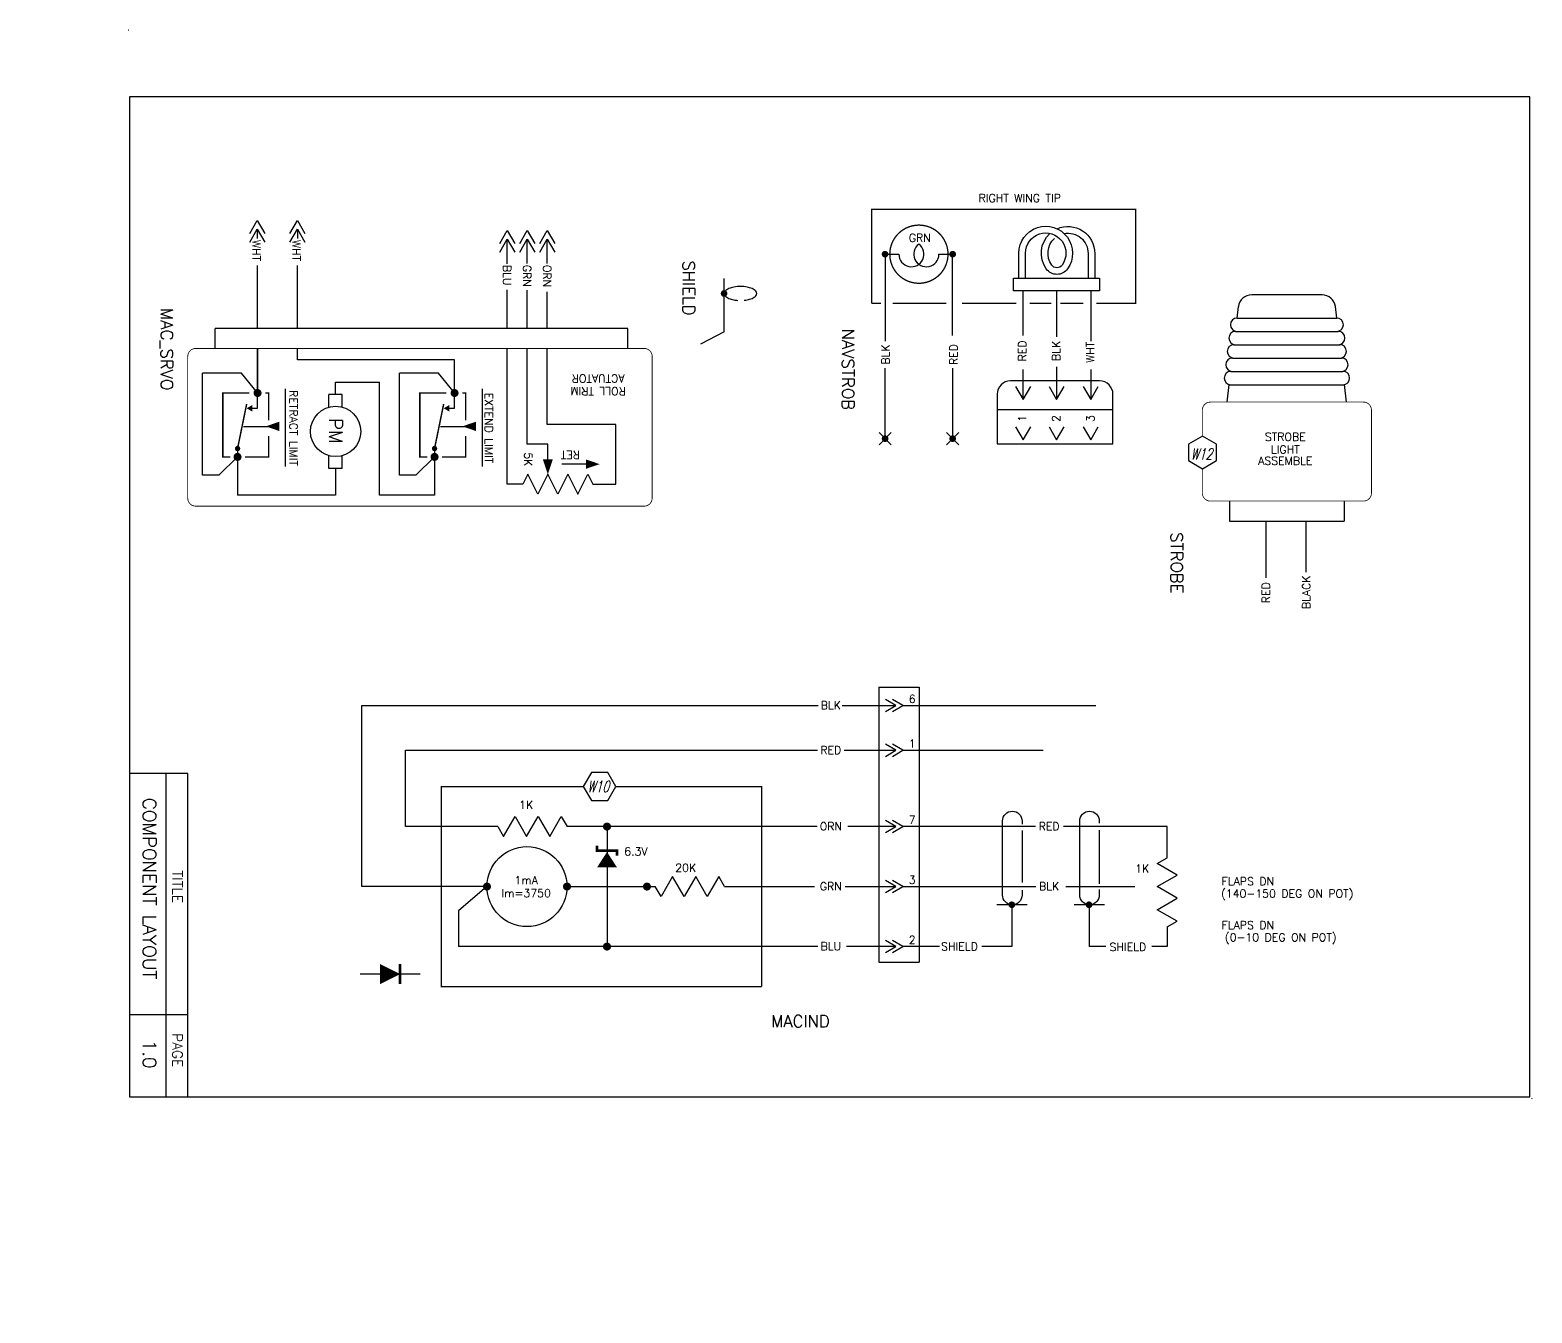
# Model space of a CAD drawing. Extents: x -55 to 73, y -33 to 52.
# Drawn here: x 17.4 to 28.66, y 0.21 to 9.84 of the extents above; entities that cross this region are included whole.
import ezdxf
from ezdxf.enums import TextEntityAlignment as Align

# ---------------------------------------------------------------- set-up
doc = ezdxf.new("R2010")
doc.units = 0
doc.layers.get('0').update_dxf_attribs({"linetype": 'CONTINUOUS'})
doc.styles.get("Standard").update_dxf_attribs({"font": 'romans.shx'})

# ---------------------------------------------------------------- blocks, each defined once
blk = doc.blocks.new('BORDER')
at = {"color": 0}
for p, q in [((0.4431350173138782, -5.575316360104772), (0.005000000000009663, -5.575316360104772)), ((0.2807598531354358, -8.000000000000007), (0.2807598531354358, -5.575316360104772)), ((0.4431350173138782, -8.000000000000007), (0.4431350173138782, -5.575316360104772)), ((0.4431350173138782, -7.38513134758098), (0.005000000000009663, -7.38513134758098))]:
    blk.add_line(p, q, dxfattribs=at)
blk.add_lwpolyline([(0.005000000000009663, -8), (10.50500000000001, -8), (10.50500000000001, -0.5), (0.005000000000009663, -0.5)], close=True, dxfattribs=at)
for centre in [(0, 0), (10.51969840053044, -8.015835172557829)]:
    blk.add_circle(centre, 0.001, dxfattribs=at)
for s, height, p in [('COMPONENT LAYOUT', 0.1, (0.1060892716318449, -6.439835300963637)), ('TITLE', 0.07499951999992503, (0.3275099500569922, -6.425061301065867)), ('TITLE', 0.07499951999992503, (0.3275099500569922, -6.425061301065867)), ('PAGE', 0.07499951999992503, (0.3275099500569922, -7.651303292580351)), ('PAGE', 0.07499951999992503, (0.3275099500569922, -7.651303292580351)), ('1.0', 0.1, (0.1060892716318449, -7.680851292375891))]:
    blk.add_text(s, height=height, rotation=270, dxfattribs=at).set_placement(p, align=Align.CENTER)
blk = doc.blocks.new('DIODE')
at = {"color": 0}
blk.add_line((5.399999999999999, 6.6), (5.399999999999999, 6.149999999999999), dxfattribs=at)
at = {"color": 0, "const_width": 0.02}
blk.add_lwpolyline([(5.475, 6.45), (5.325, 6.45)], dxfattribs=at)
at = {"color": 0}
blk.add_lwpolyline([(5.399999999999999, 6.45, 0, 0.15, 0), (5.399999999999999, 6.3, 0.15, 0.15, 0)], format="xyseb", dxfattribs=at)
blk = doc.blocks.new('STROBE')
at = {"color": 0}
for p, q in [((-1.523834366232364, 0.3734401055517829), (-1.609607087092321, 0.3633578178154568)), ((-1.523834366232371, -0.3734401055517811), (-1.523834366232371, 0.3734401055517829)), ((-1.42383436623237, -0.3851947609191786), (-1.42383436623237, 0.3851947609191804)), ((-1.323834366232369, -0.3969494162865761), (-1.323834366232362, 0.3969494162865779)), ((-1.223834366232367, -0.4087040716539736), (-1.22383436623236, 0.4087040716539754)), ((-1.123834366232366, -0.4204587270213729), (-1.123834366232366, 0.4204587270213747)), ((-0.8932174653318654, 0.4475669489412013), (-1.025197254175652, 0.4320531796079958)), ((-1.023834366232364, -0.4322133823887704), (-1.023834366232364, 0.4322133823887704)), ((-0.1506912983845154, 0.4297002330757351), (0, 0.4297002330757351)), ((0, -0.4297002330757351), (0, 0.4297002330757351)), ((-1.697932807914178, 0.2640415995745755), (-1.697932807914185, -0.2640415995745684)), ((0, 0.1423706231961752), (0.3819557911717695, 0.1423706231961752)), ((0, -0.1576293768038219), (0.4244673220580495, -0.1576293768038219)), ((-1.523834366232364, -0.3734401055517758), (-1.609607087092321, -0.3633578178154497)), ((-0.8932174653318654, -0.4475669489411942), (-1.025197254175652, -0.4320531796079887)), ((-0.1506912983845154, -0.4297002330757351), (0, -0.4297002330757351))]:
    blk.add_line(p, q, dxfattribs=at)
at = {"color": 0, "const_width": 0.006}
for points in [[(-0.3943262738458557, -0.6340034664743328), (-0.2106912983845177, -0.6340034664743328, 0.414213562373095), (-0.1506912983845154, -0.5740034664743376), (-0.1506912983845154, 0.5740034664743447, 0.414213562373095), (-0.2106912983845177, 0.634003466474347), (-0.8332174653318631, 0.634003466474347, 0.4142135623730955), (-0.8932174653318654, 0.5740034664743447), (-0.8932174653318725, -0.5740034664743376, 0.414213562373095), (-0.8332174653318702, -0.6340034664743328)], [(-0.8332174653318702, -0.6340034664743328), (-0.6369941916512332, -0.6340034664743328, 0.414213562373095)]]:
    blk.add_lwpolyline(points, format="xyb", dxfattribs=at)
at = {"color": 0}
blk.add_lwpolyline([(-0.4547678215449551, -0.7386912979772688), (-0.3938754103413586, -0.6332225479772688), (-0.4547678215449551, -0.5277537979772688), (-0.5765526439521409, -0.5277537979772688), (-0.6374450551557302, -0.6332225479772688), (-0.5765526439521409, -0.7386912979772688)], close=True, dxfattribs=at)
for centre, radius, start, end in [((-1.173834366232363, 0.4087040716539754), 0.04999999999999716, 0, 180), ((-1.073834366232362, 0.4204587270213747), 0.05000000000000071, 0, 180), ((-1.597932807914177, 0.2640415995745737), 0.1, 96.70415683526257, 179.9999999999993), ((-1.473834366232367, 0.3734401055517829), 0.05000000000000071, 0, 180), ((-1.373834366232366, 0.3851947609191804), 0.05000000000000426, 0, 180), ((-1.273834366232364, 0.3969494162865779), 0.05000000000000071, 0, 180), ((-1.597932807914184, -0.2640415995745684), 0.1, 180, 263.2958431647373), ((-1.473834366232367, -0.3734401055517758), 0.05000000000000071, 180, 0), ((-1.373834366232366, -0.3851947609191733), 0.05000000000000426, 180, 0), ((-1.273834366232364, -0.3969494162865708), 0.05000000000000071, 180, 0), ((-1.173834366232363, -0.4087040716539683), 0.04999999999999716, 180, 0), ((-1.073834366232362, -0.4204587270213676), 0.05000000000000071, 180, 0)]:
    blk.add_arc(centre, radius, start, end, dxfattribs=at)
for s, rotation, p in [('STROBE', 90, (-0.6027676856533759, -0.01209297702229861)), ('ASSEMBLE', 90, (-0.4230853200616025, -0.01209297702229861)), ('BLACK', 180, (0.5337203435328988, 0.1753303615252779)), ('LIGHT', 90, (-0.5076417273989051, -0.01209297702229861)), ('RED', 180, (0.536622434084336, -0.127197311120101))]:
    blk.add_text(s, height=0.05999999999994, rotation=rotation, dxfattribs=at).set_placement(p, align=Align.CENTER)
at = {"color": 0, "oblique": 15, "width": 0.7}
blk.add_text('W12', height=0.08437499999999999, rotation=90, dxfattribs=at).set_placement((-0.4615086747278525, -0.6406381761055968), align=Align.CENTER)
blk = doc.blocks.new('DOT')
at = {"color": 0, "const_width": 0.025}
blk.add_lwpolyline([(-0.01250000000000018, 0, 1), (0.01250000000000018, 0, 1)], format="xyb", close=True, dxfattribs=at)
blk = doc.blocks.new('SPLICE')
at = {"color": 0}
for p, q in [((-0.04540863766729331, -0.04540863766729331), (0.04540863766729686, 0.04540863766729331)), ((0.04540863766729331, -0.04540863766730041), (-0.04540863766729331, 0.04540863766729331))]:
    blk.add_line(p, q, dxfattribs=at)
blk.add_blockref('DOT', (0, 0), dxfattribs=at)
blk = doc.blocks.new('NAVSTROB')
at = {"color": 0}
for p, q in [((-0.3819640714716463, 0.5853658468042937), (-0.260978619246842, 0.5853658468042937)), ((-0.3642937189595443, 0.5853658468042937), (-0.3642937189595443, -0.0675288630159443)), ((0.03964779359852955, 0.5853658468042937), (0.1665310427504529, 0.5853658468042937)), ((0.1424422284262477, -0.02428113143685096), (0.1424422284262477, 0.5853658468042937)), ((0.5994491960833592, 0.3102767749797906), (0.5994491960833592, 0.4050459690793673)), ((0.5994491960833592, 0.4050459690793673), (1.243329182981373, 0.4050459690793673)), ((1.243329182981373, 0.4050459690793673), (1.243329182981373, 0.3102767749797906)), ((1.243329182981373, 0.3102767749797906), (0.5994491960833592, 0.3102767749797906)), ((0.6713148960093811, -0.02428113143685806), (0.6713148960093811, 0.3102767749797906)), ((0.9213891895323663, 0.3102767749797906), (0.9213891895323663, -0.03485733637384669)), ((1.178050843395173, 0.3102767749797906), (1.178050843395173, -0.0675288630159443)), ((-0.3642937189595443, -0.7940100168328126), (-0.3642937189595443, -0.2688992801759085)), ((0.1424422284262477, -0.2688992801759085), (0.1424422284262477, -0.7940100168328126)), ((0.6713148960093811, -0.5047382942765708), (0.6713148960093811, -0.2803398224651659)), ((0.9213891895323663, -0.2607830379572746), (0.9213891895323663, -0.5047382942765637)), ((1.178050843395173, -0.2803398224651659), (1.178050843395173, -0.5047382942765637)), ((1.244176570359453, -0.3650564386880859), (0.5759738985755476, -0.365056438688093)), ((0.6148579528558749, -0.4069520002946589), (0.6713148960093811, -0.5047382942765637)), ((0.6713148960093811, -0.5047382942765637), (0.7277718391628945, -0.4069520002946589)), ((0.86493224637886, -0.4069520002946589), (0.9213891895323663, -0.5047382942765637)), ((0.9213891895323663, -0.5047382942765637), (0.9778461326858796, -0.4069520002946589)), ((1.121593900241667, -0.4069520002946589), (1.178050843395173, -0.5047382942765637)), ((1.178050843395173, -0.5047382942765637), (1.234507786548686, -0.4069520002946589)), ((0.4759738985755497, -0.4650564386880944), (0.4759738985755497, -0.8377625220011211)), ((1.344176570359455, -0.8377625220011211), (1.344176570359455, -0.4650564386880873)), ((0.4759738985755497, -0.580554800198442), (1.344176570359455, -0.5805548001984349)), ((0.6148579528558749, -0.7083997028119455), (0.6713148960093811, -0.8061859967938503)), ((0.6713148960093811, -0.8061859967938503), (0.7277718391628945, -0.7083997028119455)), ((0.86493224637886, -0.7083997028119455), (0.9213891895323663, -0.8061859967938503)), ((0.9213891895323663, -0.8061859967938503), (0.9778461326858796, -0.7083997028119455)), ((1.121593900241667, -0.7083997028119455), (1.178050843395173, -0.8061859967938503)), ((1.178050843395173, -0.8061859967938503), (1.234507786548686, -0.7083997028119455)), ((0.4759738985755497, -0.8377625220011211), (1.344176570359455, -0.8377625220011211))]:
    blk.add_line(p, q, dxfattribs=at)
at = {"color": 0, "const_width": 0.01}
for points in [[(-0.4636989422977607, 0.2176455623553366), (-0.4636989422977571, 0.9211216736067414), (0.2035858032159013, 0.9211216736067378)], [(0.1900459542726836, 0.9211216736067378), (1.513494963326217, 0.9211216736067414), (1.513494963326217, 0.2176455623553366), (1.220259289205341, 0.2176455623553366)], [(-0.3952774688826679, 0.2176455623553366), (-0.4636989422977607, 0.2176455623553366)], [(0.09424239594011397, 0.2176455623553366), (-0.3081955936271044, 0.2176455623553366)], [(0.6196151475168925, 0.2176455623553366), (0.2113960465927462, 0.2176455623553366)], [(0.7195147284955148, 0.2176455623553366), (0.8821590802677655, 0.2176455623553366)], [(0.9492224681928043, 0.2176455623553366), (1.121952718062733, 0.2176455623553366)]]:
    blk.add_lwpolyline(points, dxfattribs=at)
blk.add_lwpolyline([(-0.3288816520159585, 0.5863561586445769, -451.7547725166535), (-0.3288818665042967, 0.5844239827918969, -451.7547725166535)], format="xyb", dxfattribs=at)
at = {"color": 0}
for points in [[(0.6388543813845509, 0.4050459690793673), (0.6388543813845509, 0.5931568743913402, -1.373124165104688), (1.003691354066635, 0.4755228714056869, -0.5260965922312084), (0.8445739281759366, 0.4755231600296739, -0.3787637264782789), (0.8711763465967586, 0.7397454298675186, -0.3787637264782789)], [(0.9255120671309278, 0.7755937691448906, -0.5464792044663822), (1.207669603421859, 0.5906582368896238), (1.207669603421859, 0.4050459690793673)], [(0.688854381384548, 0.4050459690793673), (0.688854381384548, 0.5931568743913473, -1.375989276215142), (0.9627566958141962, 0.5042427836526286, -0.5327091809051101), (0.8855087848133714, 0.5042427836525931, -0.3799039203592054), (0.9051234208589953, 0.7030358105691121)], [(0.9779101292805983, 0.7401302908023979, -0.4763743580455259), (1.157669603421862, 0.5909170719345269), (1.157669603421855, 0.4050459690793673)]]:
    blk.add_lwpolyline(points, format="xyb", dxfattribs=at)
for centre, radius, start, end in [((-0.1666944836317903, 0.5853658468042937), 0.09428413561505167, 180, 53.54026880386996), ((-0.05463634201652212, 0.5853658468042937), 0.09428413561505167, 126.4597311961283, 0), ((0.5759738985755476, -0.4650564386880944), 0.1, 90, 180), ((1.244176570359453, -0.4650564386880873), 0.1, 0, 90)]:
    blk.add_arc(centre, radius, start, end, dxfattribs=at)
at = {"color": 0, "xscale": -1}
for p in [(-0.3642937189595443, 0.5853658468042937), (0.1424422284262477, 0.5853658468042937)]:
    blk.add_blockref('DOT', p, dxfattribs=at)
at = {"color": 0}
for p in [(-0.3642937189595443, -0.7985280524070646), (0.1424422284262477, -0.7985280524070664)]:
    blk.add_blockref('SPLICE', p, dxfattribs=at)
for s, p in [('RIGHT WING TIP', (0.6454933017183393, 0.9761363070805515)), ('GRN', (-0.103709935405778, 0.677933398359297))]:
    blk.add_text(s, height=0.06, dxfattribs=at).set_placement(p, align=Align.CENTER)
for s, p in [('BLK', (-0.3303402058362863, -0.1676537662603472)), ('RED', (0.1795042056825942, -0.1676537662603472)), ('RED', (0.6947421858572405, -0.1403067430901643)), ('BLK', (0.9482573660181437, -0.1403067430901643)), ('WHT', (1.203920363107702, -0.1511012327239385)), ('1', (0.6947421858572405, -0.6477706266467962)), ('2', (0.9482573660181437, -0.6477706266467962)), ('3', (1.205245356866179, -0.6477706266467962))]:
    blk.add_text(s, height=0.06, rotation=90, dxfattribs=at).set_placement(p, align=Align.CENTER)
blk = doc.blocks.new('SHIELD')
at = {"color": 0}
for q in [(-0.1237203663499571, -0.1227555481135596), (0.3686200748313251, -0.3000000000000007)]:
    blk.add_line((0.2756383959294642, -0.1227555481135596), q, dxfattribs=at)
for points in [[(0.04011884304580704, 0.02845572489014003, 0.0188917177032978), (0.03715523008085242, 0.04995311296443461, 0.05710957280974303), (0.026204602996037, 0.08680128049936897, 0.09952753373615131), (0.006294133358093035, 0.115819149927745, 0.1951803083903468), (-0.01079814840154114, 0.1227555481135596, 0.1951803083902917), (-0.02789043016117176, 0.1158191499277486, 0.0995275337361641), (-0.04780089979911928, 0.08680128049936897, 0.05710957280970382), (-0.0587515268839347, 0.04995311296444527, 0.04372148515980729), (-0.06312794127311605, 0, 0.04372148515981659)], [(-0.06312794127311605, 0, 0.04372148515981659), (-0.0587515268839347, -0.04995311296443461, 0.05710957280974344), (-0.04780089979911928, -0.08680128049936897, 0.09952753373611424), (-0.02789043016117354, -0.1158191499277521, 0.1951803083901803), (-0.01079814840154114, -0.1227555481135596, 0.1951803083902165), (0.006294133358096587, -0.1158191499277486, 0.09952753373608002), (0.026204602996037, -0.08680128049936897, 0.05710957280973442), (0.0371552300808542, -0.04995311296443106, 0.02458928322696809), (0.04069282824992726, -0.02193713264331976, 0.04372148515981659)]]:
    blk.add_lwpolyline(points, format="xyb", dxfattribs=at)
blk.add_blockref('DOT', (-0.01079814840154114, -0.1227555481135596), dxfattribs=at)
blk = doc.blocks.new('MACIND')
at = {"color": 0}
for p, q in [((2.079173845198568, 2.246807296857678), (2.079173845198568, 0.1837066368872904)), ((2.079173845198568, 2.246807296857678), (2.381032331475684, 2.246807296857678)), ((2.206630602482289, 2.107382699548966), (2.128401567296766, 2.152548254071773)), ((2.258706331170906, 2.107382699548966), (2.180477295985384, 2.152548254071773)), ((2.381032331475684, 2.246807296857678), (2.381032331475684, 0.1837066368872904)), ((-1.796918376959397, 0.7500000000000018), (-1.7969183769594, 2.107382699548968)), ((-1.7969183769594, 2.107382699548968), (1.623155264321852, 2.107382699548966)), ((1.804506379413183, 2.107382699548966), (2.206630602482289, 2.107382699548966)), ((2.128401567296766, 2.062217145026159), (2.206630602482289, 2.107382699548966)), ((2.180477295985384, 2.062217145026159), (2.258706331170906, 2.107382699548966)), ((2.258706331170899, 2.107382699548966), (3.705401705659849, 2.107382699548968)), ((2.206630602482289, 1.772083858350713), (2.128401567296766, 1.817249412873521)), ((2.258706331170906, 1.772083858350713), (2.180477295985384, 1.817249412873521)), ((-1.470921005128336, 1.199999999999999), (-1.470921005128336, 1.772083858350713)), ((-1.470921005128336, 1.772083858350713), (1.619255240341392, 1.772083858350713)), ((1.818156463344788, 1.772083858350713), (2.206630602482285, 1.772083858350713)), ((2.128401567296766, 1.726918303827906), (2.206630602482289, 1.772083858350713)), ((2.180477295985384, 1.726918303827906), (2.258706331170906, 1.772083858350713)), ((2.258706331170902, 1.772083858350713), (3.312287227863571, 1.772083858350713)), ((-0.7351813821757496, 1.125000749999998), (-0.6485797078227087, 1.274999249999999)), ((-0.6485797078227087, 1.274999249999999), (-0.5619780334696713, 1.125000749999998)), ((-0.5619780334696713, 1.125000749999998), (-0.475376359116634, 1.274999249999999)), ((-0.475376359116634, 1.274999249999999), (-0.3887746847635931, 1.125000749999998)), ((-0.3887746847635931, 1.125000749999998), (-0.3021730104105522, 1.274999249999999)), ((-0.3021730104105522, 1.274999249999999), (-0.2588721732340353, 1.199999999999999)), ((2.206630602482289, 1.199999999999998), (2.128401567296766, 1.245165554522805)), ((2.258706331170906, 1.199999999999998), (2.180477295985384, 1.245165554522805)), ((-0.77848221935227, 1.199999999999999), (-1.470921005128336, 1.199999999999999)), ((-0.77848221935227, 1.199999999999999), (-0.7351813821757496, 1.125000749999998)), ((1.615972323861918, 1.199999999999998), (-0.2588721732340353, 1.199999999999998)), ((0.04104439513254476, 1.199999999999998), (0.04104439513254832, 0.2999999999999989)), ((2.206630602482292, 1.199999999999999), (1.846587637398219, 1.199999999999998)), ((2.128401567296766, 1.15483444547719), (2.206630602482289, 1.199999999999998)), ((2.180477295985384, 1.15483444547719), (2.258706331170906, 1.199999999999998)), ((3.25307762887121, 1.199999999999999), (2.258706331170909, 1.199999999999999)), ((4.241659513539872, 1.199999999999998), (3.464257600489574, 1.199999999999998)), ((4.241659513539869, 0.9665041858825951), (4.241659513539872, 1.199999999999998)), ((4.166660263539871, 0.9232033487060747), (4.241659513539869, 0.9665041858825951)), ((4.31665876353987, 0.8366016743530373), (4.166660263539871, 0.9232033487060747)), ((0.5326499502941608, 0.8249992500000012), (0.4460482759411235, 0.6750007500000006)), ((0.6192516246471982, 0.6750007500000006), (0.5326499502941608, 0.8249992500000012)), ((0.7058532990002391, 0.8249992500000012), (0.6192516246471982, 0.6750007500000006)), ((0.79245497335328, 0.6750007500000006), (0.7058532990002391, 0.8249992500000012)), ((0.8790566477063173, 0.8249992500000012), (0.79245497335328, 0.6750007500000006)), ((0.9223574848828378, 0.75), (0.8790566477063173, 0.8249992500000012)), ((2.206630602482289, 0.75), (2.128401567296766, 0.7951655545228071)), ((2.258706331170906, 0.75), (2.180477295985384, 0.7951655545228071)), ((4.166660263539871, 0.75), (4.31665876353987, 0.8366016743530373)), ((-0.8589556048674609, 0.75), (-1.796918376959397, 0.7500000000000018)), ((-0.8589556048674609, 0.75), (-1.073339914162997, 0.5678174090385912)), ((-0.2589556048674595, 0.75), (0.4027474387646031, 0.75)), ((0.4460482759411235, 0.6750007500000006), (0.4027474387646031, 0.75)), ((0.9223574848828378, 0.75), (1.597146583981402, 0.75)), ((1.827761897517707, 0.75), (2.206630602482289, 0.75)), ((2.128401567296766, 0.7048344454771929), (2.206630602482289, 0.75)), ((2.180477295985384, 0.7048344454771929), (2.258706331170906, 0.75)), ((2.258706331170906, 0.75), (3.257301228303579, 0.75)), ((3.481151998219044, 0.75), (3.999027142470279, 0.75)), ((4.31665876353987, 0.6633983256469591), (4.166660263539871, 0.75)), ((-1.073339914162997, 0.5678174090385912), (-1.073339914162997, 0.2999999999999989)), ((3.191793267940081, 0.6135554962475762), (2.96409263051142, 0.6135554962475762)), ((3.0763584187197, 0.6135554962475762), (3.0763584187197, 0.2999999999999972)), ((3.7704263901744, 0.6135554962475762), (3.542725752745739, 0.6135554962475762)), ((3.654991540954018, 0.6135554962475762), (3.654991540954018, 0.2999999999999972)), ((4.166660263539871, 0.5767966512939182), (4.31665876353987, 0.6633983256469591)), ((4.31665876353987, 0.4901949769408809), (4.166660263539871, 0.5767966512939182)), ((4.241659513539869, 0.4468941397643604), (4.31665876353987, 0.4901949769408809)), ((2.206630602482281, 0.2999999999999972), (2.128401567296759, 0.3451655545228043)), ((2.258706331170899, 0.2999999999999972), (2.180477295985376, 0.3451655545228043)), ((4.241659513539869, 0.4468941397643604), (4.241659513539869, 0.2999999999999972)), ((1.620678758832046, 0.2999999999999972), (-1.073339914162997, 0.2999999999999989)), ((2.206630602482281, 0.2999999999999972), (1.837174767457963, 0.2999999999999972)), ((2.128401567296759, 0.25483444547719), (2.206630602482281, 0.2999999999999972)), ((2.180477295985376, 0.25483444547719), (2.258706331170899, 0.2999999999999972)), ((2.533476160208362, 0.2999999999999972), (2.258706331170902, 0.2999999999999972)), ((3.0763584187197, 0.2999999999999972), (2.851938264906412, 0.2999999999999972)), ((3.780969579729064, 0.2999999999999972), (3.654991540954018, 0.2999999999999972)), ((4.241659513539869, 0.2999999999999972), (4.126878400352631, 0.2999999999999972)), ((2.079173845198568, 0.1837066368872904), (2.381032331475684, 0.1837066368872904))]:
    blk.add_line(p, q, dxfattribs=at)
blk.add_lwpolyline([(-0.07570374247966072, 1.605468749999996), (-0.1365961536832572, 1.499999999999996), (-0.07570374247966072, 1.394531249999996), (0.04608107992752508, 1.394531249999996), (0.1069734911311144, 1.499999999999996), (0.04608107992752508, 1.605468749999996)], close=True, dxfattribs=at)
for points, const_width in [([(1.199999999999999, 0), (-1.199999999999999, 0), (-1.199999999999999, 1.500000000000002), (-0.1365961536832572, 1.499999999999995)], 0.01), ([(0.106973491131118, 1.499999999999995), (1.199999999999999, 1.499999999999989), (1.199999999999999, 0)], 0.01), ([(-0.03395560486745097, 1.057881384742389), (-0.03395560486745097, 1.020381384742388), (0.1160443951325476, 1.020381384742388), (0.1160443951325476, 0.9828813847423863)], 0.02)]:
    blk.add_lwpolyline(points, dxfattribs=dict(at, const_width=const_width))
for points, format in [([(3.006679240618858, 1.242199912376799, -1), (3.153140863669449, 1.242199912376797), (3.153140863669449, 1.219281540056951, -1)], "xyb"), ([(3.153140863669449, 0.7227042535506332), (3.153140863669449, 0.6867001314347974, -1), (3.006679240618858, 0.6867001314347974), (3.006679240618858, 1.242199912376799, -1)], "xyb"), ([(3.585312362853177, 1.242199912376799, -1), (3.731773985903768, 1.242199912376797), (3.731773985903768, 1.225675239024843, -1)], "xyb"), ([(3.731773985903768, 0.7269667195292282), (3.731773985903768, 0.6867001314347974, -1), (3.585312362853177, 0.6867001314347974), (3.585312362853177, 1.242199912376799, -1)], "xyb"), ([(3.153140863669449, 1.170263181303108), (3.153140863669449, 0.7802475442616661, -1)], "xyb"), ([(3.731773985903768, 1.172394414292405), (3.731773985903768, 0.771722612304476, -1)], "xyb"), ([(0.04123734935966183, 1.009834580121018, 0, 0.15, 0), (0.04123734935966183, 0.8934326321459825, 0.15, 0.15, 0)], "xyseb"), ([(4.338644743956095, 0.7852735444560768, 0, 0.038, 0), (4.451973173900775, 0.7852735444560768, 0, 0, 0), (4.586838505622008, 0.7852735444560768, 0, 0, 0)], "xyseb"), ([(0.6192516246471982, 0.6750007500000024, 0, 0.038, 0), (0.6192516246471982, 0.5616723200553224, 0, 0, 0), (0.6192516246471982, 0.4811935865008365, 0, 0, 0), (0.3407877889028192, 0.4811935865008365, 0, 0, 0), (0.3407877889028192, 0.75, 0, 0, 0)], "xyseb"), ([(4.166660263539871, 0.75, 0, 0.038, 0), (4.053331833595191, 0.75, 0, 0, 0), (3.999027142470279, 0.75, 0, 0, 0)], "xyseb"), ([(4.338644743956095, 0.4567711289971328, 0, 0.038, 0), (4.451973173900775, 0.4567711289971328, 0, 0, 0), (4.586838505622008, 0.4567711289971328, 0, 0, 0)], "xyseb")]:
    blk.add_lwpolyline(points, format=format, dxfattribs=at)
for points, const_width in [([(0.04104439513254476, 1.214999999999998, 1), (0.04104439513254476, 1.184999999999997, 1)], 0.03), ([(-0.8739556048674615, 0.75, 1), (-0.8439556048674604, 0.75, 1)], 0.03), ([(-0.2739556048674601, 0.75, 1), (-0.2439556048674589, 0.75, 1)], 0.03), ([(0.3557877889028198, 0.75, 1), (0.3257877889028187, 0.75, 1)], 0.03), ([(3.0638584187197, 0.6135554962475762, 1), (3.088858418719699, 0.6135554962475762, 1)], 0.025), ([(3.642491540954019, 0.6135554962475762, 1), (3.667491540954018, 0.6135554962475762, 1)], 0.025), ([(0.02604439513254775, 0.2999999999999972, 1), (0.05604439513254889, 0.2999999999999972, 1)], 0.03)]:
    blk.add_lwpolyline(points, format="xyb", close=True, dxfattribs=dict(at, const_width=const_width))
blk.add_circle((-0.5589556048674602, 0.7499999999999964), 0.3, dxfattribs=at)
for s, p in [('BLK', (1.719116417224157, 2.0796380984346)), ('6', (2.329203368165516, 2.127665586967588)), ('RED', (1.719116417224157, 1.744339257236348)), ('1', (2.329203368165516, 1.792366745769336)), ('1K', (-0.5648728678322534, 1.333168138972963)), ('7', (2.329203368165512, 1.220282887418621)), ('ORN', (1.719116417224157, 1.172255398885632)), ('RED', (3.356471014633929, 1.172255398885632)), ('6.3V', (0.2577458041990468, 0.9834166861969198)), ('20K', (0.631133002851552, 0.8610036777253054)), ('1K', (4.053596060659636, 0.8553510720639022)), ('1mA', (-0.5648728678322534, 0.7677366236516932)), ('3', (2.329203368165516, 0.770282887418622)), ('FLAPS DN', (4.8458697747263, 0.7596126568770813)), ('Im=3750', (-0.5648728678322534, 0.6705937665088371)), ('GRN', (1.719116417224157, 0.7222553988856344)), ('BLK', (3.356471014633929, 0.7222553988856344)), ('(140-150 DEG ON POT)', (5.140807728721459, 0.6678252172635535)), ('FLAPS DN', (4.8458697747263, 0.4311102414181374)), ('2', (2.329203368165508, 0.3202828874186192)), ('(0-10 DEG ON POT)', (5.092457244459961, 0.3393228018046095)), ('BLU', (1.719116417224157, 0.2722553988856315)), ('SHIELD', (2.68381917862639, 0.2709250726636387)), ('SHIELD', (3.946550767462362, 0.2668590336886663))]:
    blk.add_text(s, height=0.06, dxfattribs=at).set_placement(p, align=Align.CENTER)
at = {"color": 0, "oblique": 15, "width": 0.7}
blk.add_text('W10', height=0.08437499999999999, dxfattribs=at).set_placement((-0.0247357627380751, 1.458333462147984), align=Align.CENTER)
blk = doc.blocks.new('MAC_SRVO')
at = {"color": 0}
for p, q in [((0.7339426373761881, 0.6044567001942376), (0.7339426373761881, -2.491412344337213)), ((0.8846339357607036, 0.6044567001942376), (0.7339426373761881, 0.6044567001942376)), ((1.903446766018476, 0.5133247383486079), (1.454913903031496, 0.5133247383486079)), ((1.454913903031496, 0.5133247383486079), (1.454913903031496, 0)), ((1.903446766018469, 0.3412783337757475), (1.903446766018476, 0.5133247383486079)), ((1.828446766018473, 0.303778333775746), (1.903446766018469, 0.3412783337757475)), ((1.752387794750923, 0.2901333503399535), (1.752387794750923, 0.1091905552954522)), ((1.978446766018472, 0.2287783337757467), (1.828446766018473, 0.303778333775746)), ((1.828446766018473, 0.1537783337757475), (1.978446766018472, 0.2287783337757467)), ((1.828446766018473, 0.1537783337757475), (1.978446766018472, 0.07877833377574817)), ((0, 0), (0.09778629398190475, 0.05645694315350624)), ((0.09778629398190475, -0.05645694315351335), (0, 0)), ((0.06509466086077254, 0), (0.1628809548426773, 0.05645694315350624)), ((0.1628809548426773, -0.05645694315351335), (0.06509466086077254, 0)), ((0.2468171803365493, 0), (0.06509466086077964, 0)), ((0.7339426373761881, 0), (0.4589050625168269, 0)), ((1.454913903031496, 0), (0.8846339357607036, 0)), ((1.603446766018472, 0.003778333775745324), (1.603446766018472, -0.1500000000000057)), ((1.715946766018469, 0.003778333775745324), (1.603446766018472, 0.003778333775745324)), ((1.978446766018472, 0.07877833377574817), (1.828446766018473, 0.003778333775745324)), ((1.828446766018473, 0.003778333775745324), (1.978446766018472, -0.07122166622425397)), ((0, -0.1500000000000057), (0.09778629398190475, -0.09354305684649233)), ((0.06509466086077254, -0.1500000000000057), (0.1628809548426773, -0.09354305684649233)), ((1.978446766018472, -0.07122166622425397), (1.828446766018473, -0.1462216662242533)), ((0.09778629398190475, -0.2064569431535119), (0, -0.1500000000000057)), ((0.1628809548426773, -0.2064569431535119), (0.06509466086077254, -0.1500000000000057)), ((0.2468171803365493, -0.1500000000000057), (0.06509466086077254, -0.1500000000000057)), ((0.7339426373761881, -0.1500000000000057), (0.4476437590382289, -0.1500000000000057)), ((1.603446766018472, -0.1500000000000057), (0.8846339357606965, -0.1500000000000057)), ((1.828446766018473, -0.1462216662242533), (1.903446766018469, -0.1837216662242547)), ((1.903446766018469, -0.1837216662242547), (1.903446766018469, -0.2999999999999972)), ((0, -0.2999999999999972), (0.09778629398190475, -0.2435430568464909)), ((0.09778629398190475, -0.3564569431535105), (0, -0.2999999999999972)), ((0.06509466086077254, -0.2999999999999972), (0.1628809548426773, -0.2435430568464909)), ((0.1628809548426773, -0.3564569431535105), (0.06509466086077254, -0.2999999999999972)), ((0.2505709481627534, -0.2999999999999972), (0.06509466086076543, -0.2999999999999972)), ((0.7339426373761881, -0.2999999999999936), (0.4457668751251305, -0.2999999999999936)), ((1.903446766018469, -0.2999999999999972), (0.8846339357606965, -0.2999999999999972)), ((1.769671220828698, -0.48494373406945), (1.18696461054013, -0.48494373406945)), ((1.469102014468817, -0.8009040364847806), (1.469102014468817, -0.5739171120457023)), ((0.9688187268471182, -0.6954122839245187), (0.9688187268471182, -1.872530408560305)), ((1.218755254612404, -0.6954122839245187), (0.9688187268471182, -0.6954122839245187)), ((1.218755254612404, -0.6954122839245187), (1.06881872684712, -0.815140643795921)), ((1.333498907089854, -0.6954122839245187), (1.218755254612404, -0.6954122839245187)), ((1.333498907089854, -0.7343231832032018), (1.333498907089854, -0.6954122839245187)), ((1.06881872684712, -0.815140643795921), (1.06881872684712, -1.107912369256521)), ((1.635629239884132, -0.8453733083722597), (1.713169466135056, -0.8453733083722597)), ((1.698169466135056, -0.8453733083722597), (1.835184094596499, -0.9862994986805766)), ((1.698169466135056, -0.8453733083722597), (1.985184094596498, -0.8453733083722597)), ((1.985184094596498, -0.8453733083722597), (1.985184094596498, -1.257912369256513)), ((1.835184094596499, -0.9862994986805766), (1.835184094596499, -1.107912369256514)), ((1.835184094596499, -1.107912369256514), (1.06881872684712, -1.107912369256521)), ((1.136744141582625, -1.587013244248254), (1.136744141582618, -1.257912369256527)), ((1.985184094596498, -1.257912369256513), (1.136744141582618, -1.257912369256527)), ((1.230322519492915, -1.537013244248257), (1.230322519492915, -1.637013244248255)), ((1.325520193181767, -1.537013244248254), (1.230322519492915, -1.537013244248254)), ((1.784355009718858, -1.537013244248254), (1.689157336030014, -1.537013244248254)), ((1.784355009718858, -1.537013244248257), (1.784355009718858, -1.637013244248255)), ((1.230322519492915, -1.587013244248254), (1.136744141582625, -1.587013244248254)), ((1.325520193181767, -1.637013244248255), (1.230322519492915, -1.637013244248255)), ((1.784355009718858, -1.637013244248255), (1.689157336030014, -1.637013244248255)), ((1.784355009718858, -1.587013244248254), (1.985184094596498, -1.587013244248254)), ((1.985184094596498, -1.587013244248254), (1.985184094596498, -2.322491433008047)), ((-0.07523735852498703, -1.874120229347717), (0.02254893545691772, -1.817663286194204)), ((0.02254893545691772, -1.930577172501224), (-0.07523735852498703, -1.874120229347717)), ((-0.0101426976642145, -1.874120229347717), (0.08764359631769025, -1.817663286194204)), ((0.08764359631769025, -1.930577172501224), (-0.0101426976642145, -1.874120229347717)), ((-0.0101426976642145, -1.874120229347717), (0.05977889971066475, -1.874120229347717)), ((0.7339426373761881, -1.872530408560305), (0.2618810749227691, -1.872530408560305)), ((0.9688187268471182, -1.872530408560305), (0.8846339357607107, -1.872530408560305)), ((1.769671220828698, -1.962061858705237), (1.18696461054013, -1.962061858705237)), ((-0.07523735852498703, -2.174120229347718), (0.02254893545691772, -2.117663286194205)), ((-0.0101426976642145, -2.174120229347718), (0.08764359631769025, -2.117663286194205)), ((1.469102014468817, -2.278022161120568), (1.469102014468817, -2.046132789004982)), ((0.02254893545691772, -2.230577172501224), (-0.07523735852498703, -2.174120229347718)), ((0.08764359631769025, -2.230577172501224), (-0.0101426976642145, -2.174120229347718)), ((-0.0101426976642145, -2.174120229347718), (0.05977889971066475, -2.174120229347718)), ((0.7339426373761881, -2.172530408560306), (0.2618810749227691, -2.172530408560306)), ((0.8846339357607107, -2.172530408560306), (1.218755254612404, -2.172530408560306)), ((1.218755254612404, -2.172530408560306), (0.8846339357607107, -2.172530408560306)), ((1.218755254612404, -2.172530408560306), (1.06881872684712, -2.292258768431708)), ((1.333498907089854, -2.172530408560306), (1.218755254612404, -2.172530408560306)), ((1.333498907089854, -2.211441307838989), (1.333498907089854, -2.172530408560306)), ((1.06881872684712, -2.292258768431708), (1.06881872684712, -2.585030493892308)), ((1.635629239884132, -2.322491433008047), (1.713169466135056, -2.322491433008047)), ((1.698169466135056, -2.322491433008047), (1.985184094596498, -2.322491433008047)), ((1.698169466135056, -2.322491433008047), (1.835184094596499, -2.463417623316364)), ((1.835184094596499, -2.463417623316364), (1.835184094596499, -2.585030493892301)), ((0.8846339357607036, -2.491412344337213), (0.7339426373761881, -2.491412344337213)), ((1.835184094596499, -2.585030493892301), (1.06881872684712, -2.585030493892308))]:
    blk.add_line(p, q, dxfattribs=at)
at = {"color": 0, "const_width": 0.006}
for points in [[(1.128268911222051, 0.7861598175155358), (0.9446339357607059, 0.7861598175155358, 0.414213562373095), (0.8846339357607036, 0.7261598175155406), (0.8846339357607036, -2.635715577735823, 0.414213562373095), (0.9446339357607059, -2.695715577735825), (2.007528939932968, -2.695715577735825, 0.4142135623730955), (2.06752893993297, -2.635715577735823), (2.06752893993297, 0.7261598175155406, 0.414213562373095), (2.007528939932968, 0.7861598175155358)], [(2.007528939932968, 0.7861598175155358), (1.071828702220387, 0.7861598175155358, 0.08686365348207895)]]:
    blk.add_lwpolyline(points, format="xyb", dxfattribs=at)
at = {"color": 0}
for points in [[(1.752387794750923, 0.3925654976748305, 0, 0.07, 0), (1.752387794750923, 0.2901333503399535, 0.07, 0.07, 0)], [(1.469102014468817, -0.6368750526022353, 0, 0.07, 0), (1.469102014468817, -0.5344429052673583, 0.07, 0.07, 0)], [(1.333498907089854, -0.7343231832032018, 0.05, 0, 0), (1.333498907089854, -0.776639296131922, 0, 0, 0)], [(1.469102014468817, -2.111308698376757, 0, 0.07, 0), (1.469102014468817, -2.00887655104188, 0.07, 0.07, 0)], [(1.333498907089854, -2.211441307838989, 0.05, 0, 0), (1.333498907089854, -2.253757420767709, 0, 0, 0)]]:
    blk.add_lwpolyline(points, format="xyseb", dxfattribs=at)
for points, const_width in [([(1.233755254612404, -0.6954122839245187, -1), (1.203755254612403, -0.6954122839245187, -1)], 0.03), ([(1.643796625097458, -0.8511433879884507, -1), (1.627461854670813, -0.8396032287560722, -1)], 0.02), ([(1.713169466135056, -0.8453733083722597, -1), (1.683169466135055, -0.8453733083722597, -1)], 0.03), ([(1.233755254612404, -2.172530408560306, -1), (1.203755254612403, -2.172530408560306, -1)], 0.03), ([(1.643796625097458, -2.328261512624238, -1), (1.627461854670813, -2.316721353391859, -1)], 0.02), ([(1.713169466135056, -2.322491433008047, -1), (1.683169466135055, -2.322491433008047, -1)], 0.03)]:
    blk.add_lwpolyline(points, format="xyb", close=True, dxfattribs=dict(at, const_width=const_width))
at = {"color": 0, "const_width": 0.0110390673}
for points in [[(1.424381546815994, -0.6122395948067272), (1.218755254612404, -0.6122395948067272), (1.218755254612404, -0.6368926962420538)], [(1.698169466135056, -0.7888733766718943), (1.698169466135056, -0.6122395948067272), (1.540737471374392, -0.6122395948067272)], [(1.698169466135056, -0.8982585487954999), (1.698169466135056, -0.9561231994934793), (1.218598075000237, -0.9561231994934793), (1.218598075000237, -0.7573611547584882)], [(1.635629239884125, -0.8453733083722597), (1.301064070386921, -0.7768734349196578)], [(1.424381546815994, -2.089357719442514), (1.218755254612404, -2.089357719442514), (1.218755254612404, -2.114010820877841)], [(1.698169466135056, -2.265991501307681), (1.698169466135056, -2.089357719442514), (1.540737471374392, -2.089357719442514)], [(1.698169466135056, -2.375376673431287), (1.698169466135056, -2.433241324129266), (1.218598075000237, -2.433241324129266), (1.218598075000237, -2.234479279394275)], [(1.635629239884125, -2.322491433008047), (1.301064070386921, -2.253991559555445)]]:
    blk.add_lwpolyline(points, dxfattribs=at)
at = {"color": 0}
blk.add_circle((1.50733876460589, -1.587013244248254), 0.1885682712301033, dxfattribs=at)
for points in [[(1.828446766018473, 0.003778333775745324), (1.715946766018469, -0.03372166622425254), (1.715946766018469, 0.04127833377574675), (1.828446766018473, 0.003778333775745324)], [(1.715946766018469, -0.03372166622425254), (1.828446766018473, 0.003778333775745324), (1.715946766018469, 0.04127833377574675)]]:
    blk.add_solid(points, dxfattribs=at)
at = {"color": 0, "rotation": 270}
for p in [(1.519621884346755, -1.107912369256518), (1.519621884346755, -2.585030493892305)]:
    blk.add_blockref('DIODE', p, dxfattribs=at)
at = {"color": 0}
for s, p in [('ACTUATOR', (1.080411233919037, 0.3808893097781265)), ('ROLL TRIM', (1.175537192173508, 0.3808893097781265)), ('RET', (1.652046260058654, 0.1730137933858416))]:
    blk.add_text(s, height=0.05999999999994, rotation=270, dxfattribs=at).set_placement(p, align=Align.CENTER)
for s, p in [('ORN', (0.257623010375525, -0.03190354043989174)), ('GRN', (0.257623010375525, -0.1819035404398903)), ('BLU', (0.257623010375525, -0.3319035404398889)), ('WHT', (0.07022198966837578, -1.91130769953654)), ('WHT', (0.07022198966837578, -2.21130769953654))]:
    blk.add_text(s, height=0.06, dxfattribs=at).set_placement(p)
for s, height, p in [('5K', 0.05999999999994, (1.716265170056118, -0.172508091224735)), ('EXTEND LIMIT', 0.05999999999994, (1.481366333774709, -0.467557211265401)), ('PM', 0.1, (1.503259455064615, -1.636135933654632)), ('RETRACT LIMIT', 0.05999999999994, (1.481366333774709, -1.932971662817028))]:
    blk.add_text(s, height=height, dxfattribs=at).set_placement(p, align=Align.CENTER)

msp = doc.modelspace()

# ---------------------------------------------------------------- block references
at = {"color": 0}
for name, p in [('BORDER', (18.13707431029346, 9.835408078183981)), ('NAVSTROB', (24.17192544586347, 7.569556845335846)), ('MACIND', (21.68175529308085, 2.66125310501263))]:
    msp.add_blockref(name, p, dxfattribs=at)
at = {"color": 0, "rotation": 270}
for name, p in [('MAC_SRVO', (21.27519690078982, 8.332505613261734)), ('SHIELD', (22.72356117332664, 7.849304726908674)), ('STROBE', (26.8204312981081, 6.152233834846829)), ('DIODE', (13.72192931647305, 8.154484234079028))]:
    msp.add_blockref(name, p, dxfattribs=at)

# ---------------------------------------------------------------- texts
at = {"color": 0}
for s, p in [('SHIELD', (22.29159288151742, 7.900167978103731)), ('MAC_SRVO', (18.37846835571617, 7.442398717348198))]:
    msp.add_text(s, height=0.09, rotation=270, dxfattribs=at).set_placement(p, align=Align.CENTER)
for s, p in [('NAVSTROB', (23.48585815887235, 7.594988470933377)), ('STROBE', (25.95061841213676, 6.069090935081597))]:
    msp.add_text(s, height=0.09, rotation=270, dxfattribs=at).set_placement(p)
msp.add_text('MACIND', height=0.09, dxfattribs=at).set_placement((22.95225026899035, 2.356073597842272))

doc.saveas('drawing.dxf')
